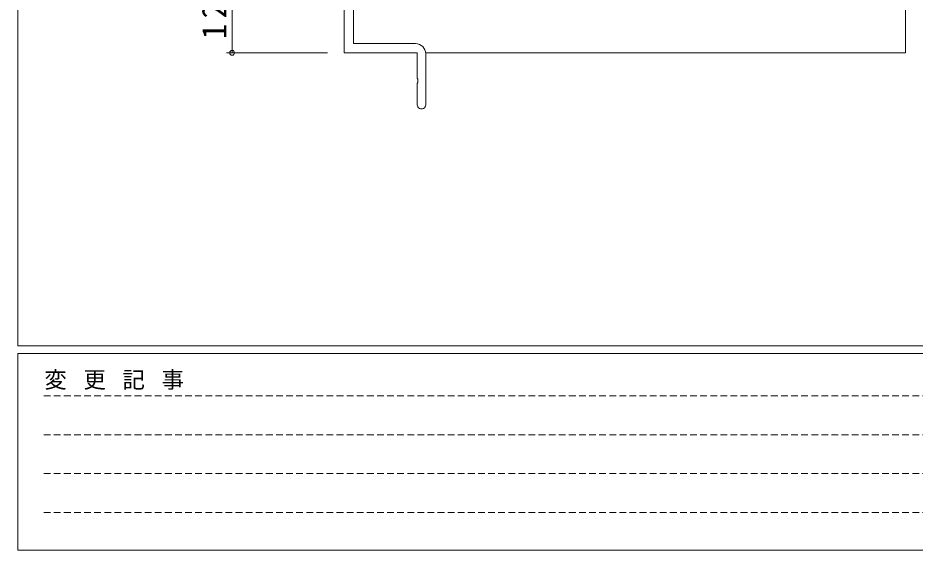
# Model space of a CAD drawing. Units: millimetres on the paper. Extents: x -420 to 373, y -297 to 267.
# Drawn here: x -417.7 to -257.8, y -297 to -202.2 of the extents above; entities that cross this region are included whole.
import ezdxf

# ---------------------------------------------------------------- set-up
doc = ezdxf.new("R2010")
doc.units = ezdxf.units.MM
doc.linetypes.add('DASHED1', pattern=[1.8, 1.2, -0.6])
for name, color, linetype, lineweight in [('0-1_YKK_ZWAK', 7, 'Continuous', 9), ('0-3_YKK_11', 7, 'Continuous', 9), ('0-4_YKK_12', 2, 'Continuous', 9), ('0-7_YKK_D', 6, 'Continuous', 9)]:
    doc.layers.add(name, color=color, linetype=linetype, lineweight=lineweight)
doc.styles.add('ＭＳ ゴシック', font='')
doc.styles.get('ＭＳ ゴシック').set_extended_font_data('MS Gothic')

msp = doc.modelspace()

# ---------------------------------------------------------------- linework, layer by layer
at = {"layer": '0-1_YKK_ZWAK'}
for p, q in [((-417.7, -260.6), (-417.7, 264.4)), ((352.3, -260.6), (-417.7, -260.6)), ((-417.7, -297), (-417.7, -262)), ((314.5, -262), (-417.7, -262)), ((-417.7, -297), (314.5, -297))]:
    msp.add_line(p, q, dxfattribs=at)
at = {"layer": '0-1_YKK_ZWAK', "linetype": 'DASHED1'}
for p, q in [((-413.101, -269.512), (-164.909, -269.512)), ((-413.101, -276.441), (-164.909, -276.441)), ((-413.101, -283.37), (-164.909, -283.37)), ((-413.101, -290.298), (-164.909, -290.298))]:
    msp.add_line(p, q, dxfattribs=at)
at = {"layer": '0-3_YKK_11'}
for p, q in [((-359.532, -208.387), (-359.532, -196.387)), ((-357.902, -197.88), (-357.902, -206.757)), ((-357.902, -206.757), (-346.832, -206.757)), ((-346.532, -208.387), (-359.532, -208.387)), ((-346.532, -212.928), (-346.532, -208.387)), ((-345.032, -208.557), (-345.032, -217.637)), ((-346.412, -213.112), (-346.532, -212.928)), ((-346.532, -213.845), (-346.412, -213.662)), ((-346.532, -217.637), (-346.532, -213.845)), ((-346.412, -213.662), (-346.412, -213.112))]:
    msp.add_line(p, q, dxfattribs=at)
for centre, radius, start, end in [((-346.832, -208.557), 1.8, 0, 89.99998), ((-345.782, -217.637), 0.75, 179.99998, 0)]:
    msp.add_arc(centre, radius, start, end, dxfattribs=at)
at = {"layer": '0-4_YKK_12'}
for p, q in [((-359.532, -16.387), (-359.532, -208.387)), ((-259.532, -16.387), (-259.532, -208.387)), ((-359.532, -208.387), (-346.832, -208.387)), ((-345.032, -208.387), (-259.532, -208.387))]:
    msp.add_line(p, q, dxfattribs=at)
at = {"layer": '0-7_YKK_D'}
for p, q in [((-379.532, -196.387), (-379.532, -208.387)), ((-362.532, -208.387), (-380.532, -208.387))]:
    msp.add_line(p, q, dxfattribs=at)
msp.add_circle((-379.532, -208.387), 0.425, dxfattribs=at)

# ---------------------------------------------------------------- texts
at = {"layer": '0-1_YKK_ZWAK', "insert": (-412.986, -268.447), "char_height": 2.933, "attachment_point": 7, "style": 'ＭＳ ゴシック'}
msp.add_mtext('\\T1.16;変\\~更\\~記\\~事', dxfattribs=at)
at = {"layer": '0-7_YKK_D', "color": 3, "insert": (-380.532, -205.907), "char_height": 4.399, "attachment_point": 7, "rotation": 90, "style": 'ＭＳ ゴシック'}
msp.add_mtext('\\T1.36;\\W0.9;12', dxfattribs=at)

doc.saveas('drawing.dxf')
